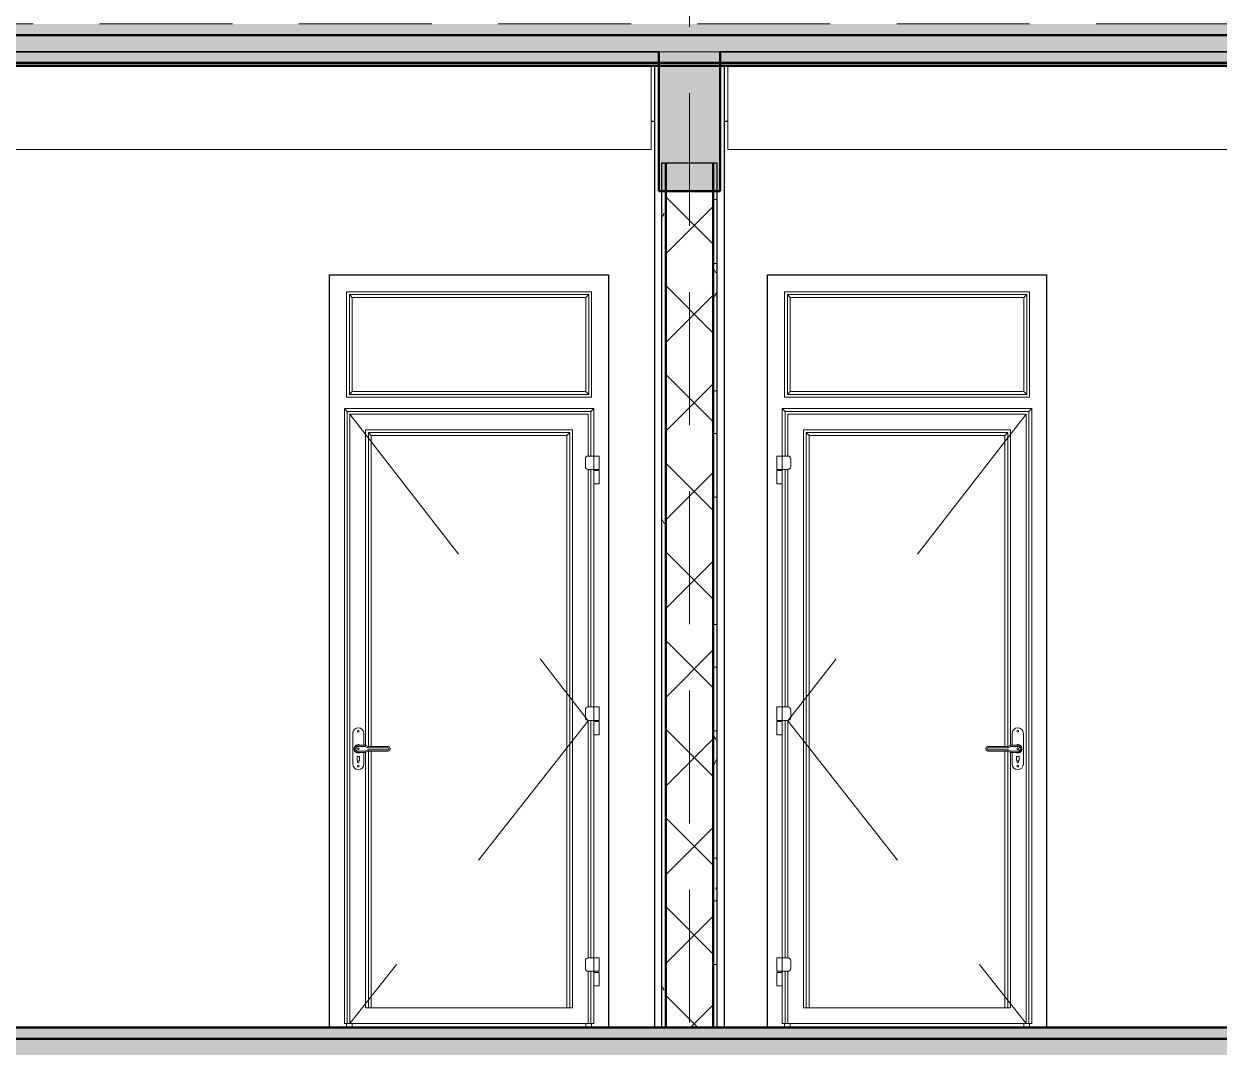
# Model space of a CAD drawing. Header units: millimetres. Extents: x -20510 to 108935, y -243239 to 20306.
# Drawn here: x 77864 to 82149, y 3830 to 7500 of the extents above; entities that cross this region are included whole.
import ezdxf

# ---------------------------------------------------------------- set-up
doc = ezdxf.new("R2010")
doc.units = ezdxf.units.MM
doc.linetypes.add('Centre', pattern=[3175, 635, -476.25, 1587.5, -476.25])
doc.linetypes.add('Hidden', pattern=[714.375, 476.25, -238.125])
for name, color, linetype, lineweight in [('A-DOOR', 2, 'Continuous', 18), ('A-FLOR', 7, 'Continuous', 9), ('A-FLOR-LEVL', 8, 'Continuous', 9), ('A-FLOR-MCUT', 7, 'Continuous', 50), ('A-FLOR-PATT', 8, 'Continuous', 9), ('A-WALL', 7, 'Continuous', 25), ('A-WALL-PATT', 8, 'Continuous', 18), ('S-BEAM', 7, 'Continuous', 9), ('S-COLS', 7, 'Continuous', 25), ('S-FNDN', 7, 'Continuous', 9), ('S-GRID', 1, 'Continuous', 9)]:
    doc.layers.add(name, color=color, linetype=linetype, lineweight=lineweight)
pattern_1 = [(0, (68970.77, 5345.385), (304.8, 76.2), [25.146, -203.454, 25.146, -203.454, -1219.2]), (0, (68970.77, 5345.385), (304.8, 76.2), [-457.2, 25.146, -432.054, 25.146, -203.454, -533.4]), (0, (68970.77, 5345.385), (304.8, 76.2), [-1143, 25.146, -127.254, 25.146, -355.854]), (120, (69085.07, 5383.485), (-218.39114, 225.86454), [25.146, -203.454, 25.146, -203.454, -1219.2]), (120, (69085.07, 5383.485), (-218.39114, 225.86454), [-457.2, 25.146, -432.054, 25.146, -203.454, -533.4]), (120, (69085.07, 5383.485), (-218.39114, 225.86454), [-1143, 25.146, -127.254, 25.146, -355.854]), (240, (69123.17, 5535.885), (-86.40886, -302.06454), [25.146, -203.454, 25.146, -203.454, -1219.2]), (240, (69123.17, 5535.885), (-86.40886, -302.06454), [-457.2, 25.146, -432.054, 25.146, -203.454, -533.4]), (240, (69123.17, 5535.885), (-86.40886, -302.06454), [-1143, 25.146, -127.254, 25.146, -355.854])]

# ---------------------------------------------------------------- blocks, each defined once
blk = doc.blocks.new('CỬA 1 CÁNH EROWINDOW_có ô chết_ - D4_1000x2200-V6-MẶT CẮT 1-1')
at = {"layer": 'A-DOOR'}
for p, q in [((14021, 6539), (14899, 6539)), ((14021, 6161), (14021, 6539)), ((14021, 6161), (14021, 6539)), ((14021, 6539), (14899, 6539)), ((14031, 6529), (14041, 6519)), ((14031, 6529), (14031, 6171)), ((14889, 6529), (14031, 6529)), ((14879, 6519), (14041, 6519)), ((14041, 6519), (14041, 6181)), ((14879, 6519), (14889, 6529)), ((14879, 6181), (14879, 6519)), ((14889, 6171), (14889, 6529)), ((14899, 6539), (14899, 6161)), ((14899, 6539), (14899, 6161)), ((14041, 6181), (14031, 6171)), ((14031, 6171), (14889, 6171)), ((14041, 6181), (14879, 6181)), ((14879, 6181), (14889, 6171)), ((14899, 6161), (14021, 6161)), ((14899, 6161), (14021, 6161)), ((14013, 6120), (14907, 6120)), ((14013, 6120), (14023, 6110)), ((14013, 3915), (14013, 6120)), ((14897, 6110), (14023, 6110)), ((14023, 6110), (14023, 3915)), ((14033, 6100), (14887, 6100)), ((14033, 3915), (14033, 6100)), ((14887, 6100), (14033, 6100)), ((14033, 6100), (14033, 3915)), ((14887, 6100), (14887, 5950)), ((14887, 5950), (14887, 6100)), ((14907, 6120), (14897, 6110)), ((14897, 6110), (14897, 5950)), ((14907, 6120), (14907, 5950)), ((14089, 4912.7), (14089, 6044)), ((14831, 6044), (14089, 6044)), ((14089, 4912.7), (14089, 6044)), ((14089, 6044), (14831, 6044)), ((14831, 3971), (14831, 6044)), ((14831, 6044), (14831, 3971)), ((14109, 6024), (14099, 6034)), ((14099, 6034), (14099, 4907.9)), ((14099, 6034), (14821, 6034)), ((14109, 6024), (14109, 4907.8)), ((14811, 6024), (14109, 6024)), ((14811, 6024), (14821, 6034)), ((14811, 3971), (14811, 6024)), ((14821, 6034), (14821, 3971)), ((14877, 5911.9), (14877, 5940)), ((14887, 5950), (14927, 5950)), ((14907, 5950), (14907, 5901.9)), ((14927, 5901.9), (14927, 5950)), ((14927, 5901.9), (14887, 5901.9)), ((14887, 5901.9), (14887, 5050)), ((14887, 5050), (14887, 5901.9)), ((14897, 5901.9), (14897, 5050)), ((14907, 5901.9), (14907, 5050)), ((14907, 5897.6), (14907, 5850.2)), ((14907, 5897.6), (14927, 5897.6)), ((14909.5, 5901.9), (14909.5, 5897.6)), ((14924.5, 5897.6), (14924.5, 5901.9)), ((14927, 5850.2), (14927, 5897.6)), ((14907, 5850.2), (14927, 5850.2)), ((14877, 5011.9), (14877, 5040)), ((14887, 5050), (14927, 5050)), ((14907, 5050), (14907, 5001.9)), ((14927, 5001.9), (14927, 5050)), ((14927, 5001.9), (14887, 5001.9)), ((14887, 5001.9), (14887, 4150)), ((14887, 4150), (14887, 5001.9)), ((14897, 5001.9), (14897, 4150)), ((14907, 5001.9), (14907, 4150)), ((14907, 4997.6), (14907, 4950.2)), ((14907, 4997.6), (14927, 4997.6)), ((14909.5, 5001.9), (14909.5, 4997.6)), ((14924.5, 4997.6), (14924.5, 5001.9)), ((14927, 4950.2), (14927, 4997.6)), ((14043, 4955), (14043, 4845)), ((14083, 4912.9), (14083, 4955)), ((14907, 4950.2), (14927, 4950.2)), ((14088.7, 4913), (14063, 4913)), ((14087.7, 4908.7), (14063, 4908.7)), ((14063, 4891.3), (14087.7, 4891.3)), ((14063, 4887), (14088.7, 4887)), ((14083, 4845), (14083, 4886.7)), ((14097.7, 4903.7), (14087.7, 4908.7)), ((14087.7, 4891.3), (14097.7, 4896.3)), ((14098.7, 4908), (14088.7, 4913)), ((14088.7, 4887), (14098.7, 4892)), ((14089, 3971), (14089, 4886.7)), ((14089, 3971), (14089, 4886.7)), ((14169, 4903.7), (14097.7, 4903.7)), ((14097.7, 4896.3), (14169, 4896.3)), ((14169, 4908), (14098.7, 4908)), ((14098.7, 4892), (14169, 4892)), ((14099, 4892.1), (14099, 3971)), ((14109, 4892.2), (14109, 3971)), ((14058.5, 4859.7), (14058.5, 4870.7)), ((14060.5, 4872.7), (14065.5, 4872.7)), ((14060.5, 4852.7), (14060.5, 4857.7)), ((14060.5, 4857.7), (14060.5, 4852.7)), ((14065.5, 4857.7), (14065.5, 4852.7)), ((14065.5, 4852.7), (14065.5, 4857.7)), ((14067.5, 4870.7), (14067.5, 4859.7)), ((14877, 4111.9), (14877, 4140)), ((14887, 4150), (14927, 4150)), ((14907, 4150), (14907, 4101.9)), ((14927, 4101.9), (14927, 4150)), ((14927, 4101.9), (14887, 4101.9)), ((14887, 4101.9), (14887, 3915)), ((14887, 3915), (14887, 4101.9)), ((14897, 4101.9), (14897, 3915)), ((14907, 4101.9), (14907, 3915)), ((14907, 4097.6), (14907, 4050.2)), ((14907, 4097.6), (14927, 4097.6)), ((14909.5, 4101.9), (14909.5, 4097.6)), ((14924.5, 4097.6), (14924.5, 4101.9)), ((14927, 4050.2), (14927, 4097.6)), ((14907, 4050.2), (14927, 4050.2)), ((14099, 3971), (14089, 3971)), ((14831, 3971), (14089, 3971)), ((14821, 3971), (14831, 3971)), ((14023, 3915), (14013, 3915)), ((14021, 3900), (14021, 3915)), ((14023, 3915), (14033, 3915)), ((14033, 3915), (14887, 3915)), ((14041, 3915), (14041, 3900)), ((14879, 3915), (14879, 3900)), ((14897, 3915), (14887, 3915)), ((14907, 3915), (14897, 3915)), ((14899, 3915), (14899, 3900))]:
    blk.add_line(p, q, dxfattribs=at)
at = {"layer": 'A-DOOR', "linetype": 'Centre', "lineweight": 18}
for p, q in [((14033, 6100), (14887, 5000)), ((14887, 5000), (14033, 3915))]:
    blk.add_line(p, q, dxfattribs=at)
at = {"layer": 'A-DOOR', "flags": 128}
for points in [[(14063, 4913), (14062.5, 4913), (14062, 4913), (14061.4, 4912.9), (14060.9, 4912.8), (14060.4, 4912.7), (14059.9, 4912.6), (14059.4, 4912.5), (14058.9, 4912.3), (14058.4, 4912.2), (14057.9, 4912), (14057.5, 4911.8), (14057, 4911.5), (14056.5, 4911.3), (14056.1, 4911), (14055.7, 4910.7), (14055.2, 4910.4), (14054.8, 4910.1), (14054.4, 4909.8), (14054, 4909.4), (14053.7, 4909.1), (14053.3, 4908.7), (14053, 4908.3), (14052.7, 4907.9), (14052.4, 4907.5), (14052.1, 4907), (14051.8, 4906.6), (14051.5, 4906.1), (14051.3, 4905.7), (14051.1, 4905.2), (14050.9, 4904.7), (14050.7, 4904.2), (14050.5, 4903.7), (14050.4, 4903.2), (14050.3, 4902.7), (14050.2, 4902.2), (14050.1, 4901.7), (14050.1, 4901.2), (14050, 4900.7), (14050, 4900.1), (14050, 4899.6), (14050, 4899.1), (14050.1, 4898.6), (14050.1, 4898.1), (14050.2, 4897.6), (14050.3, 4897), (14050.5, 4896.5), (14050.6, 4896), (14050.8, 4895.6), (14051, 4895.1), (14051.2, 4894.6), (14051.4, 4894.1), (14051.6, 4893.7), (14051.9, 4893.2), (14052.2, 4892.8), (14052.5, 4892.3), (14052.8, 4891.9), (14053.1, 4891.5), (14053.5, 4891.1), (14053.8, 4890.8), (14054.2, 4890.4), (14054.6, 4890.1), (14055, 4889.7), (14055.4, 4889.4), (14055.9, 4889.1), (14056.3, 4888.9), (14056.7, 4888.6), (14057.2, 4888.4), (14057.7, 4888.1), (14058.2, 4887.9), (14058.6, 4887.8), (14059.1, 4887.6), (14059.6, 4887.4), (14060.1, 4887.3), (14060.7, 4887.2), (14061.2, 4887.1), (14061.7, 4887.1), (14062.2, 4887), (14062.7, 4887), (14063, 4887)], [(14169, 4892), (14169.3, 4892), (14169.6, 4892), (14170, 4892.1), (14170.3, 4892.1), (14170.6, 4892.2), (14170.9, 4892.2), (14171.2, 4892.3), (14171.5, 4892.4), (14171.8, 4892.5), (14172.1, 4892.6), (14172.4, 4892.8), (14172.7, 4892.9), (14173, 4893.1), (14173.2, 4893.2), (14173.5, 4893.4), (14173.8, 4893.6), (14174, 4893.8), (14174.3, 4894), (14174.5, 4894.2), (14174.7, 4894.4), (14175, 4894.7), (14175.2, 4894.9), (14175.4, 4895.2), (14175.6, 4895.4), (14175.7, 4895.7), (14175.9, 4896), (14176.1, 4896.2), (14176.2, 4896.5), (14176.3, 4896.8), (14176.5, 4897.1), (14176.6, 4897.4), (14176.7, 4897.7), (14176.7, 4898), (14176.8, 4898.3), (14176.9, 4898.6), (14176.9, 4899), (14177, 4899.3), (14177, 4899.6), (14177, 4899.9), (14177, 4900.2), (14177, 4900.6), (14177, 4900.9), (14176.9, 4901.2), (14176.9, 4901.5), (14176.8, 4901.8), (14176.7, 4902.1), (14176.6, 4902.4), (14176.5, 4902.7), (14176.4, 4903), (14176.3, 4903.3), (14176.1, 4903.6), (14176, 4903.9), (14175.8, 4904.2), (14175.7, 4904.4), (14175.5, 4904.7), (14175.3, 4905), (14175.1, 4905.2), (14174.9, 4905.4), (14174.6, 4905.7), (14174.4, 4905.9), (14174.2, 4906.1), (14173.9, 4906.3), (14173.7, 4906.5), (14173.4, 4906.7), (14173.1, 4906.9), (14172.8, 4907), (14172.6, 4907.2), (14172.3, 4907.3), (14172, 4907.4), (14171.7, 4907.5), (14171.4, 4907.6), (14171.1, 4907.7), (14170.8, 4907.8), (14170.4, 4907.9), (14170.1, 4907.9), (14169.8, 4908), (14169.5, 4908), (14169.2, 4908), (14169, 4908)]]:
    blk.add_lwpolyline(points, dxfattribs=at)
at = {"layer": 'A-DOOR'}
for centre, radius, start, end in [((14887, 5940), 10, 90, 180), ((14887, 5940), 10, 150, 180), ((14887, 5911.9), 10, 180, 270), ((14887, 5911.9), 10, 195, 225), ((14887, 5040), 10, 90, 180), ((14887, 5040), 10, 150, 180), ((14063, 4955), 20, 0, 180), ((14887, 5011.9), 10, 180, 270), ((14887, 5011.9), 10, 195, 225), ((14063, 4963.2), 3, 0, 180), ((14063, 4963.2), 3, 180, 0), ((14063, 4900), 15, 59.6784, 180), ((14063, 4900), 15, 180, 297.213), ((14063, 4900), 15, 129.4693, 135), ((14063, 4900), 15, 225, 230.5307), ((14063, 4900), 8.66, 90, 270), ((14063, 4900), 15, 114.4972, 120), ((14063, 4900), 15, 99.6105, 105), ((14063, 4900), 15, 255, 260.3895), ((14063, 4900), 3.02, 0, 180), ((14063, 4900), 3.02, 180, 0), ((14063, 4900), 15, 84.7698, 90), ((14063, 4900), 15, 270, 275.2302), ((14063, 4900), 3.02, 30, 45), ((14063, 4900), 3.02, 315, 330), ((14063, 4900), 15, 69.9569, 75), ((14063, 4900), 15, 285, 290.0431), ((14169, 4900), 3.66, 270, 90), ((14063, 4845), 20, 180, 0), ((14060.5, 4870.7), 2.04, 90, 180), ((14060.5, 4859.7), 1.99, 180, 268.9596), ((14060.5, 4859.7), 1.99, 224.4798, 268.9596), ((14063, 4852.7), 2.5, 180, 0), ((14065.5, 4870.7), 2.04, 0, 90), ((14065.5, 4859.7), 1.99, 271.0404, 0), ((14065.5, 4859.7), 1.99, 271.0404, 315.5202), ((14063, 4837.9), 3, 0, 180), ((14063, 4837.9), 3, 180, 0), ((14887, 4140), 10, 90, 180), ((14887, 4140), 10, 150, 180), ((14887, 4111.9), 10, 180, 270), ((14887, 4111.9), 10, 195, 225)]:
    blk.add_arc(centre, radius, start, end, dxfattribs=at)
for points in [[(14088.7, 4913), (14088.7, 4913), (14088.6, 4912.6), (14088.2, 4911), (14087.9, 4909.5), (14087.7, 4908.7)], [(14088.7, 4887), (14088.7, 4887), (14088.6, 4887.4), (14088.2, 4889), (14087.9, 4890.5), (14087.7, 4891.3)], [(14098.7, 4908), (14098.7, 4908), (14098.6, 4907.6), (14098.2, 4906), (14097.9, 4904.5), (14097.7, 4903.7)], [(14098.7, 4892), (14098.7, 4892), (14098.6, 4892.4), (14098.2, 4894), (14097.9, 4895.5), (14097.7, 4896.3)]]:
    blk.add_open_spline(points, degree=3, dxfattribs=at)
blk = doc.blocks.new('CỬA 1 CÁNH EROWINDOW_có ô chết_ - D4_1000x2200-V7-MẶT CẮT 1-1')
at = {"layer": 'A-DOOR'}
for p, q in [((15591, 6539), (16469, 6539)), ((15591, 6161), (15591, 6539)), ((15591, 6161), (15591, 6539)), ((15591, 6539), (16469, 6539)), ((15601, 6529), (15611, 6519)), ((16459, 6529), (15601, 6529)), ((15601, 6529), (15601, 6171)), ((16449, 6519), (15611, 6519)), ((15611, 6519), (15611, 6181)), ((16449, 6519), (16459, 6529)), ((16449, 6181), (16449, 6519)), ((16459, 6171), (16459, 6529)), ((16469, 6539), (16469, 6161)), ((16469, 6539), (16469, 6161)), ((15601, 6171), (15611, 6181)), ((15601, 6171), (16459, 6171)), ((15611, 6181), (16449, 6181)), ((16459, 6171), (16449, 6181)), ((16469, 6161), (15591, 6161)), ((16469, 6161), (15591, 6161)), ((15593, 6110), (15583, 6120)), ((15583, 5950), (15583, 6120)), ((15583, 6120), (16477, 6120)), ((16467, 6110), (15593, 6110)), ((15593, 5950), (15593, 6110)), ((15603, 5950), (15603, 6100)), ((15603, 6100), (16457, 6100)), ((15603, 6100), (15603, 5950)), ((16457, 6100), (15603, 6100)), ((16457, 6100), (16457, 3915)), ((16457, 3915), (16457, 6100)), ((16467, 6110), (16477, 6120)), ((16467, 3915), (16467, 6110)), ((16477, 6120), (16477, 3915)), ((16401, 6044), (15659, 6044)), ((15659, 6044), (15659, 3971)), ((15659, 6044), (16401, 6044)), ((15659, 3971), (15659, 6044)), ((16401, 6044), (16401, 4912.7)), ((16401, 6044), (16401, 4912.7)), ((15669, 3971), (15669, 6034)), ((15669, 6034), (16391, 6034)), ((15669, 6034), (15679, 6024)), ((16381, 6024), (15679, 6024)), ((15679, 6024), (15679, 3971)), ((16391, 6034), (16381, 6024)), ((16381, 4907.8), (16381, 6024)), ((16391, 4907.9), (16391, 6034)), ((15563, 5950), (15603, 5950)), ((15563, 5950), (15563, 5901.9)), ((15583, 5901.9), (15583, 5950)), ((15613, 5940), (15613, 5911.9)), ((15603, 5901.9), (15563, 5901.9)), ((15563, 5897.6), (15563, 5850.2)), ((15563, 5897.6), (15583, 5897.6)), ((15565.5, 5901.9), (15565.5, 5897.6)), ((15580.5, 5897.6), (15580.5, 5901.9)), ((15583, 5050), (15583, 5901.9)), ((15583, 5850.2), (15583, 5897.6)), ((15593, 5050), (15593, 5901.9)), ((15603, 5050), (15603, 5901.9)), ((15603, 5901.9), (15603, 5050)), ((15563, 5850.2), (15583, 5850.2)), ((15563, 5050), (15603, 5050)), ((15563, 5050), (15563, 5001.9)), ((15583, 5001.9), (15583, 5050)), ((15613, 5040), (15613, 5011.9)), ((15603, 5001.9), (15563, 5001.9)), ((15563, 4997.6), (15563, 4950.2)), ((15563, 4997.6), (15583, 4997.6)), ((15565.5, 5001.9), (15565.5, 4997.6)), ((15580.5, 4997.6), (15580.5, 5001.9)), ((15583, 4150), (15583, 5001.9)), ((15583, 4950.2), (15583, 4997.6)), ((15593, 4150), (15593, 5001.9)), ((15603, 4150), (15603, 5001.9)), ((15603, 5001.9), (15603, 4150)), ((15563, 4950.2), (15583, 4950.2)), ((16407, 4955), (16407, 4912.9)), ((16447, 4845), (16447, 4955)), ((16391.3, 4908), (16321, 4908)), ((16392.3, 4903.7), (16321, 4903.7)), ((16321, 4896.3), (16392.3, 4896.3)), ((16321, 4892), (16391.3, 4892)), ((16381, 3971), (16381, 4892.2)), ((16391, 3971), (16391, 4892.1)), ((16401.3, 4913), (16391.3, 4908)), ((16391.3, 4892), (16401.3, 4887)), ((16402.3, 4908.7), (16392.3, 4903.7)), ((16392.3, 4896.3), (16402.3, 4891.3)), ((16401, 4886.7), (16401, 3971)), ((16401, 4886.7), (16401, 3971)), ((16427, 4913), (16401.3, 4913)), ((16401.3, 4887), (16427, 4887)), ((16427, 4908.7), (16402.3, 4908.7)), ((16402.3, 4891.3), (16427, 4891.3)), ((16407, 4886.7), (16407, 4845)), ((16422.5, 4859.7), (16422.5, 4870.7)), ((16424.5, 4872.7), (16429.5, 4872.7)), ((16424.5, 4852.7), (16424.5, 4857.7)), ((16424.5, 4857.7), (16424.5, 4852.7)), ((16429.5, 4857.7), (16429.5, 4852.7)), ((16429.5, 4853), (16429.5, 4857.7)), ((16431.5, 4870.7), (16431.5, 4859.7)), ((15563, 4150), (15603, 4150)), ((15563, 4150), (15563, 4101.9)), ((15583, 4101.9), (15583, 4150)), ((15613, 4140), (15613, 4111.9)), ((15603, 4101.9), (15563, 4101.9)), ((15563, 4097.6), (15563, 4050.2)), ((15563, 4097.6), (15583, 4097.6)), ((15565.5, 4101.9), (15565.5, 4097.6)), ((15580.5, 4097.6), (15580.5, 4101.9)), ((15583, 3915), (15583, 4101.9)), ((15583, 4050.2), (15583, 4097.6)), ((15593, 3915), (15593, 4101.9)), ((15603, 3915), (15603, 4101.9)), ((15603, 4101.9), (15603, 3915)), ((15563, 4050.2), (15583, 4050.2)), ((15659, 3971), (15669, 3971)), ((16401, 3971), (15659, 3971)), ((16401, 3971), (16391, 3971)), ((15593, 3915), (15583, 3915)), ((15591, 3900), (15591, 3915)), ((15603, 3915), (15593, 3915)), ((15603, 3915), (16457, 3915)), ((15611, 3900), (15611, 3915)), ((16449, 3900), (16449, 3915)), ((16457, 3915), (16467, 3915)), ((16477, 3915), (16467, 3915)), ((16469, 3915), (16469, 3900))]:
    blk.add_line(p, q, dxfattribs=at)
at = {"layer": 'A-DOOR', "linetype": 'Centre', "lineweight": 18}
for p, q in [((16457, 6100), (15603, 5000)), ((15603, 5000), (16457, 3915))]:
    blk.add_line(p, q, dxfattribs=at)
at = {"layer": 'A-DOOR', "flags": 128}
for points in [[(16321, 4908), (16320.7, 4908), (16320.4, 4908), (16320, 4907.9), (16319.7, 4907.9), (16319.4, 4907.8), (16319.1, 4907.8), (16318.8, 4907.7), (16318.5, 4907.6), (16318.2, 4907.5), (16317.9, 4907.4), (16317.6, 4907.2), (16317.3, 4907.1), (16317, 4906.9), (16316.8, 4906.8), (16316.5, 4906.6), (16316.2, 4906.4), (16316, 4906.2), (16315.7, 4906), (16315.5, 4905.8), (16315.3, 4905.6), (16315, 4905.3), (16314.8, 4905.1), (16314.6, 4904.8), (16314.4, 4904.6), (16314.3, 4904.3), (16314.1, 4904), (16313.9, 4903.8), (16313.8, 4903.5), (16313.7, 4903.2), (16313.5, 4902.9), (16313.4, 4902.6), (16313.3, 4902.3), (16313.3, 4902), (16313.2, 4901.7), (16313.1, 4901.4), (16313.1, 4901), (16313, 4900.7), (16313, 4900.4), (16313, 4900.1), (16313, 4899.8), (16313, 4899.4), (16313, 4899.1), (16313.1, 4898.8), (16313.1, 4898.5), (16313.2, 4898.2), (16313.3, 4897.9), (16313.4, 4897.6), (16313.5, 4897.3), (16313.6, 4897), (16313.7, 4896.7), (16313.9, 4896.4), (16314, 4896.1), (16314.2, 4895.8), (16314.3, 4895.6), (16314.5, 4895.3), (16314.7, 4895), (16314.9, 4894.8), (16315.1, 4894.6), (16315.4, 4894.3), (16315.6, 4894.1), (16315.8, 4893.9), (16316.1, 4893.7), (16316.3, 4893.5), (16316.6, 4893.3), (16316.9, 4893.1), (16317.2, 4893), (16317.4, 4892.8), (16317.7, 4892.7), (16318, 4892.6), (16318.3, 4892.5), (16318.6, 4892.4), (16318.9, 4892.3), (16319.2, 4892.2), (16319.6, 4892.1), (16319.9, 4892.1), (16320.2, 4892), (16320.5, 4892), (16320.8, 4892), (16321, 4892)], [(16427, 4887), (16427.5, 4887), (16428, 4887), (16428.6, 4887.1), (16429.1, 4887.2), (16429.6, 4887.3), (16430.1, 4887.4), (16430.6, 4887.5), (16431.1, 4887.7), (16431.6, 4887.8), (16432.1, 4888), (16432.5, 4888.2), (16433, 4888.5), (16433.5, 4888.7), (16433.9, 4889), (16434.3, 4889.3), (16434.8, 4889.6), (16435.2, 4889.9), (16435.6, 4890.2), (16436, 4890.6), (16436.3, 4890.9), (16436.7, 4891.3), (16437, 4891.7), (16437.3, 4892.1), (16437.6, 4892.5), (16437.9, 4893), (16438.2, 4893.4), (16438.5, 4893.9), (16438.7, 4894.3), (16438.9, 4894.8), (16439.1, 4895.3), (16439.3, 4895.8), (16439.5, 4896.3), (16439.6, 4896.8), (16439.7, 4897.3), (16439.8, 4897.8), (16439.9, 4898.3), (16439.9, 4898.8), (16440, 4899.3), (16440, 4899.9), (16440, 4900.4), (16440, 4900.9), (16439.9, 4901.4), (16439.9, 4901.9), (16439.8, 4902.4), (16439.7, 4903), (16439.5, 4903.5), (16439.4, 4904), (16439.2, 4904.4), (16439, 4904.9), (16438.8, 4905.4), (16438.6, 4905.9), (16438.4, 4906.3), (16438.1, 4906.8), (16437.8, 4907.2), (16437.5, 4907.7), (16437.2, 4908.1), (16436.9, 4908.5), (16436.5, 4908.9), (16436.2, 4909.2), (16435.8, 4909.6), (16435.4, 4909.9), (16435, 4910.3), (16434.6, 4910.6), (16434.1, 4910.9), (16433.7, 4911.1), (16433.3, 4911.4), (16432.8, 4911.6), (16432.3, 4911.9), (16431.8, 4912.1), (16431.4, 4912.2), (16430.9, 4912.4), (16430.4, 4912.6), (16429.9, 4912.7), (16429.3, 4912.8), (16428.8, 4912.9), (16428.3, 4912.9), (16427.8, 4913), (16427.3, 4913), (16427, 4913)]]:
    blk.add_lwpolyline(points, dxfattribs=at)
at = {"layer": 'A-DOOR'}
for centre, radius, start, end in [((15603, 5940), 10, 0, 90), ((15603, 5940), 10, 30, 90), ((15603, 5911.9), 10, 270, 0), ((15603, 5911.9), 10, 270, 300), ((15603, 5911.9), 10, 315, 345), ((15603, 5040), 10, 0, 90), ((15603, 5040), 10, 30, 90), ((15603, 5011.9), 10, 270, 0), ((15603, 5011.9), 10, 270, 300), ((15603, 5011.9), 10, 315, 345), ((16427, 4955), 20, 0, 180), ((16427, 4963.2), 3, 0, 180), ((16427, 4963.2), 3, 180, 0), ((16321, 4900), 3.66, 90, 270), ((16427, 4900), 15, 0, 120.3216), ((16427, 4900), 15, 242.787, 0), ((16427, 4900), 15, 105, 108.7256), ((16427, 4900), 15, 251.2744, 255), ((16427, 4900), 3.02, 0, 180), ((16427, 4900), 3.02, 180, 0), ((16427, 4900), 3.02, 135, 150), ((16427, 4900), 3.02, 210, 225), ((16427, 4900), 15, 90, 95.2302), ((16427, 4900), 15, 264.7698, 270), ((16427, 4900), 8.66, 270, 90), ((16427, 4900), 15, 75, 80.3895), ((16427, 4900), 15, 279.6105, 285), ((16427, 4900), 15, 60, 65.5028), ((16427, 4900), 15, 45, 50.5307), ((16427, 4900), 15, 309.4693, 315), ((16427, 4845), 20, 180, 0), ((16424.5, 4870.7), 2.04, 90, 180), ((16424.5, 4859.7), 1.99, 180, 268.9596), ((16424.5, 4859.7), 1.99, 224.4798, 268.9596), ((16427, 4852.7), 2.5, 180, 0), ((16429.5, 4870.7), 2.04, 0, 90), ((16429.5, 4859.7), 1.99, 271.0404, 0), ((16429.5, 4859.7), 1.99, 271.0404, 315.5202), ((16427, 4837.9), 3, 0, 180), ((16427, 4837.9), 3, 180, 0), ((15603, 4140), 10, 0, 90), ((15603, 4140), 10, 30, 90), ((15603, 4111.9), 10, 270, 0), ((15603, 4111.9), 10, 270, 300), ((15603, 4111.9), 10, 315, 345)]:
    blk.add_arc(centre, radius, start, end, dxfattribs=at)
for points in [[(16392.3, 4903.7), (16392.2, 4904.1), (16392, 4904.9), (16391.7, 4906.3), (16391.4, 4907.6), (16391.3, 4908), (16391.3, 4908)], [(16392.3, 4896.3), (16392.2, 4895.9), (16392, 4895.1), (16391.7, 4893.7), (16391.4, 4892.4), (16391.3, 4892), (16391.3, 4892)], [(16402.3, 4908.7), (16402.2, 4909.1), (16402, 4909.9), (16401.7, 4911.3), (16401.4, 4912.6), (16401.3, 4913), (16401.3, 4913)], [(16402.3, 4891.3), (16402.2, 4890.9), (16402, 4890.1), (16401.7, 4888.7), (16401.4, 4887.4), (16401.3, 4887), (16401.3, 4887)]]:
    blk.add_open_spline(points, degree=3, knots=[0, 0, 0, 0, 0.166667, 0.333333, 0.666667, 1, 1, 1, 1], dxfattribs=at)
blk = doc.blocks.new('M_Concrete-Rectangular-Column - COT250X350-V16-MẶT CẮT 1-1')
at = {"layer": 'S-COLS'}
for p, q in [((4225, 7350), (4225, 3900)), ((4475, 7350), (4475, 3900))]:
    blk.add_line(p, q, dxfattribs=at)

msp = doc.modelspace()

# ---------------------------------------------------------------- hatches: boundary and pattern name
at = {"layer": 'A-FLOR-PATT'}
for points in [[(102169.1, 7460), (102255.7, 7460), (102255.7, 7500), (65450, 7500), (65450, 7460), (101979.2, 7460)], [(102169.1, 7360), (102255.7, 7360), (102255.7, 7460), (65450, 7460), (65450, 7360), (101979.2, 7360)], [(102169.1, 3860), (102255.7, 3860), (102255.7, 3900), (65450, 3900), (65450, 3860), (102074.1, 3860)], [(102169.1, 3760), (102255.7, 3760), (102255.7, 3860), (65450, 3860), (65450, 3760), (101979.2, 3760)]]:
    msp.add_hatch(color=256, dxfattribs=at).paths.add_polyline_path(points)
at = {"layer": 'A-FLOR-PATT', "lineweight": 18}
msp.add_hatch(color=256, dxfattribs=at).paths.add_polyline_path([(102169.1, 7350), (102255.7, 7350), (102255.7, 7360), (65450, 7360), (65450, 7350), (101979.2, 7350)])
at = {"layer": 'A-WALL-PATT', "lineweight": 18}
h = msp.add_hatch(dxfattribs=at)
h.set_pattern_fill('FP_1', color=256, style=0, pattern_type=2)
h.set_pattern_definition(pattern_1)
h.paths.add_polyline_path([(80150, 3900), (80165, 3900), (80165, 7000), (80150, 7000), (80150, 4232.8)])
h = msp.add_hatch(dxfattribs=at)
h.set_pattern_fill('FP_2', color=256, style=0, pattern_type=2)
h.set_pattern_definition([(45, (68970.77, 5345.39), (-159.099, 159.099), []), (135, (68970.77, 5345.39), (-159.099, -159.099), [])])
h.paths.add_polyline_path([(80165, 3900), (80335, 3900), (80335, 7000), (80165, 7000), (80165, 4232.8)])
h = msp.add_hatch(dxfattribs=at)
h.set_pattern_fill('FP_1', color=256, style=0, pattern_type=2)
h.set_pattern_definition(pattern_1)
h.paths.add_polyline_path([(80335, 3900), (80350, 3900), (80350, 7000), (80335, 7000), (80335, 4232.8)])
at = {"layer": 'S-BEAM'}
msp.add_hatch(color=8, dxfattribs=at).paths.add_polyline_path([(80360, 6900), (80360, 7400), (80140, 7400), (80140.4, 6900)])

# ---------------------------------------------------------------- linework, layer by layer
at = {"layer": 'A-FLOR', "color": 7, "lineweight": 50}
for p, q in [((65450, 7350), (102255.7, 7350)), ((102255.7, 3900), (65450, 3900))]:
    msp.add_line(p, q, dxfattribs=at)
at = {"layer": 'A-FLOR-LEVL', "linetype": 'Hidden'}
for p, q in [((102186.2, 7500), (55433.5, 7500)), ((102186.2, 3900), (55433.5, 3900))]:
    msp.add_line(p, q, dxfattribs=at)
at = {"layer": 'A-FLOR-MCUT'}
for p, q in [((102255.7, 7460), (65450, 7460)), ((102255.7, 7360), (65450, 7360)), ((102255.7, 3860), (65450, 3860))]:
    msp.add_line(p, q, dxfattribs=at)
at = {"layer": 'A-WALL'}
for p, q in [((80125, 7150), (80112.3, 7150)), ((80387.7, 7150), (80375, 7150)), ((78960, 3900), (78960, 6600)), ((78960, 6600), (79960, 6600)), ((79960, 6600), (79960, 3900)), ((80530, 3900), (80530, 6600)), ((80530, 6600), (81530, 6600)), ((81530, 6600), (81530, 3900))]:
    msp.add_line(p, q, dxfattribs=at)
at = {"layer": 'A-WALL', "lineweight": 25}
for p, q in [((80350, 7000), (80150, 7000)), ((80150, 7000), (80150, 3900)), ((80350, 3900), (80350, 7000))]:
    msp.add_line(p, q, dxfattribs=at)
at = {"layer": 'A-WALL', "lineweight": 50}
for p, q in [((80165, 7000), (80165, 3900)), ((80335, 7000), (80335, 3900))]:
    msp.add_line(p, q, dxfattribs=at)
at = {"layer": 'S-BEAM'}
for p, q in [((80360, 7400), (80140, 7400)), ((80112.3, 7350), (80112.3, 7050)), ((80387.7, 7050), (80387.7, 7350)), ((76787.7, 7050), (80112.3, 7050)), ((80387.7, 7050), (83712.3, 7050))]:
    msp.add_line(p, q, dxfattribs=at)
at = {"layer": 'S-BEAM', "lineweight": 50}
for p, q in [((80140, 7400), (80140, 6900)), ((80360, 6900), (80360, 7400)), ((80140, 6900), (80360, 6900))]:
    msp.add_line(p, q, dxfattribs=at)
at = {"layer": 'S-FNDN', "lineweight": 35}
for p, q in [((76760, 7400), (80140, 7400)), ((80360, 7400), (83740, 7400))]:
    msp.add_line(p, q, dxfattribs=at)
at = {"layer": 'S-FNDN'}
msp.add_line((80140, 7400), (80360, 7400), dxfattribs=at)
at = {"layer": 'S-GRID', "linetype": 'Hidden'}
msp.add_line((80250, -3225.6), (80250, 20306.3), dxfattribs=at)

# ---------------------------------------------------------------- block references
at = {"layer": 'A-DOOR'}
for name in ['CỬA 1 CÁNH EROWINDOW_có ô chết_ - D4_1000x2200-V6-MẶT CẮT 1-1', 'CỬA 1 CÁNH EROWINDOW_có ô chết_ - D4_1000x2200-V7-MẶT CẮT 1-1']:
    msp.add_blockref(name, (65000, 0), dxfattribs=at)
at = {"layer": 'S-COLS'}
msp.add_blockref('M_Concrete-Rectangular-Column - COT250X350-V16-MẶT CẮT 1-1', (75900, 0), dxfattribs=at)

doc.saveas('drawing.dxf')
